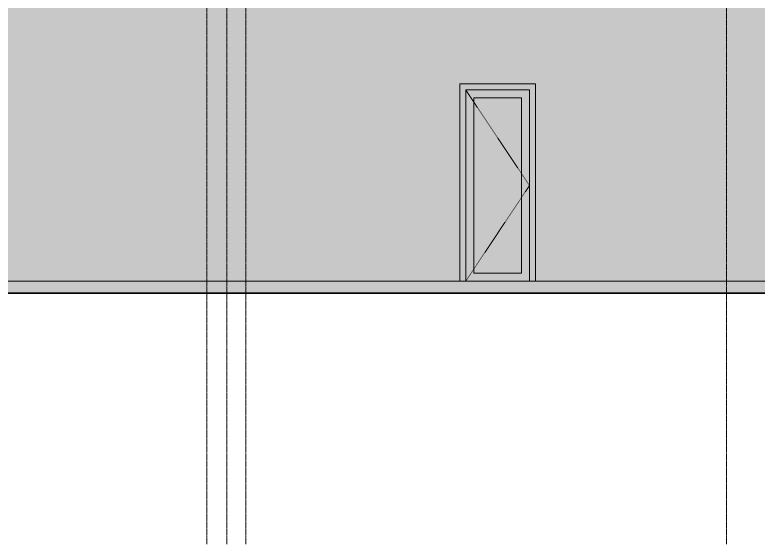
# Model space of a CAD drawing. Header units: inches. Extents: x -54880 to -186, y -132 to 853.
# Drawn here: x -20494.6 to -20121.6, y -132 to 133.7 of the extents above; entities that cross this region are included whole.
import ezdxf

# ---------------------------------------------------------------- set-up
doc = ezdxf.new("R2010")
doc.units = ezdxf.units.IN
doc.header["$MEASUREMENT"] = 0
doc.linetypes.add('Dash 1_16_', pattern=[0.125, 0.0625, -0.0625])
doc.linetypes.add('Grid Line 1_2_', pattern=[0.875, 0.5, -0.125, 0.125, -0.125])
for name, color, linetype, lineweight in [('A-DOOR', 31, 'Continuous', 9), ('A-DOOR-FRAM', 31, 'Continuous', 9), ('A-DOOR-GLAZ', 31, 'Continuous', 9), ('C-BLDG-PADS', 91, 'Continuous', 9), ('C-TOPO', 7, 'Continuous', 9), ('I-WALL', 2, 'Continuous', 9), ('S-BEAM', 12, 'Continuous', 9), ('S-GRID', 1, 'Continuous', 9)]:
    doc.layers.add(name, color=color, linetype=linetype, lineweight=lineweight)

# ---------------------------------------------------------------- blocks, each defined once
blk = doc.blocks.new('Single-Glass 1 - 32_ x96_-948363-Section 7')
at = {"layer": 'A-DOOR'}
h = blk.add_hatch(color=256, dxfattribs=at)
h.paths.add_polyline_path([(21254.18, 0), (21286.18, 0), (21286.18, 96), (21254.18, 96), (21254.18, 95.17)], flags=0)
h.paths.add_polyline_path([(21258.18, 4), (21258.18, 92), (21282.18, 92), (21282.18, 4)], flags=0)
at = {"layer": 'A-DOOR-FRAM'}
blk.add_hatch(color=256, dxfattribs=at).paths.add_polyline_path([(21286.18, 0), (21289.18, 0), (21289.18, 99), (21251.18, 99), (21251.18, 0), (21254.18, 0), (21254.18, 96), (21286.18, 96), (21286.18, 95.17)], flags=0)
at = {"layer": 'A-DOOR-GLAZ'}
blk.add_hatch(color=256, dxfattribs=at).paths.add_polyline_path([(21258.18, 4), (21282.18, 4), (21282.18, 92), (21258.18, 92), (21258.18, 28)], flags=0)
at = {"layer": 'A-DOOR', "linetype": 'Dash 1_16_'}
for p in [(21254.18, 96), (21254.18, 0)]:
    blk.add_line(p, (21286.18, 48), dxfattribs=at)
at = {"layer": 'A-DOOR'}
for p, q in [((21258.18, 92), (21282.18, 92)), ((21258.18, 4), (21258.18, 92)), ((21282.18, 92), (21282.18, 4)), ((21282.18, 4), (21258.18, 4))]:
    blk.add_line(p, q, dxfattribs=at)
at = {"layer": 'A-DOOR-FRAM'}
for p, q in [((21289.18, 99), (21251.18, 99)), ((21251.18, 99), (21251.18, 0)), ((21289.18, 0), (21289.18, 99)), ((21254.18, 0), (21254.18, 96)), ((21254.18, 96), (21286.18, 96)), ((21286.18, 96), (21286.18, 0))]:
    blk.add_line(p, q, dxfattribs=at)
at = {"layer": 'A-DOOR-GLAZ'}
for p, q in [((21258.18, 92), (21258.18, 4)), ((21282.18, 92), (21258.18, 92)), ((21282.18, 92), (21282.18, 4)), ((21282.18, 4), (21258.18, 4))]:
    blk.add_line(p, q, dxfattribs=at)
blk = doc.blocks.new('columns and girder2 - one-1075720-Section 7')
at = {"layer": 'S-BEAM'}
h = blk.add_hatch(color=256, dxfattribs=at)
h.paths.add_polyline_path([(21191.62, 324.99), (21263.01, 335.02), (21252.23, 335.02), (21191.62, 326.5)], flags=0)
h.paths.add_polyline_path([(21147.57, 383.93), (21147.61, 385.43), (21146.8, 385.46), (21146.8, 383.96), (21147.31, 383.94)], flags=0)
h = blk.add_hatch(color=256, dxfattribs=at)
h.paths.add_polyline_path([(21188.62, 322.85), (21191.62, 322.85), (21191.62, 335.02), (21188.62, 335.02)], flags=0)
h.paths.add_polyline_path([(21190.76, 340.98), (21191.62, 340.98), (21191.62, 375.59), (21188.62, 375.71), (21188.62, 340.98)], flags=0)
h.paths.add_polyline_path([(21191.62, 383.59), (21191.62, 384.09), (21188.62, 384.22), (21188.62, 383.72), (21188.74, 383.71)], flags=0)
h = blk.add_hatch(color=256, dxfattribs=at)
h.paths.add_polyline_path([(21146.8, 244.48), (21177.24, 244.48), (21180.68, 263.01), (21180.68, 278), (21183.45, 278), (21185.08, 286.77), (21146.8, 286.77), (21146.8, 245.17)], flags=0)
h.paths.add_polyline_path([(21174.78, 292.73), (21186.19, 292.73), (21192.18, 325.06), (21191.62, 324.99), (21191.62, 322.85), (21188.62, 322.85), (21188.62, 323.1), (21146.8, 323.1), (21146.8, 292.73), (21165.1, 292.73)], flags=0)
h.paths.add_polyline_path([(21146.8, 324.1), (21188.62, 324.1), (21188.62, 335.02), (21146.8, 335.02)], flags=0)
h.paths.add_polyline_path([(21191.62, 326.5), (21252.23, 335.02), (21191.62, 335.02), (21191.62, 327.48)], flags=0)
h.paths.add_polyline_path([(21252.25, 340.98), (21290.1, 340.98), (21290.1, 371.48), (21191.62, 375.59), (21191.62, 340.98), (21213.51, 340.98)], flags=0)
h.paths.add_polyline_path([(21188.62, 340.98), (21188.62, 375.71), (21147.3, 377.43), (21147.57, 383.93), (21146.8, 383.96), (21146.8, 340.98), (21178.38, 340.98)], flags=0)
h = blk.add_hatch(color=256, dxfattribs=at)
h.paths.add_polyline_path([(21155.3, -6.01), (21155.3, -6), (21153.81, -6.01)], flags=0)
h.paths.add_polyline_path([(21135.8, -6.01), (21135.8, -6), (21134.31, -6.01)], flags=0)
h.paths.add_polyline_path([(21178.77, 244.48), (21180.68, 255), (21180.68, 263.01), (21177.24, 244.48), (21177.83, 244.48)], flags=0)
h.paths.add_polyline_path([(21184.98, 278), (21186.61, 286.77), (21185.08, 286.77), (21183.45, 278), (21183.79, 278)], flags=0)
h.paths.add_polyline_path([(21186.41, 292.73), (21187.71, 292.73), (21193.29, 322.85), (21191.77, 322.85), (21186.19, 292.73)], flags=0)
blk.add_hatch(color=256, dxfattribs=at).paths.add_polyline_path([(21174.78, 323.1), (21188.62, 323.1), (21188.62, 324.1), (21146.8, 324.1), (21146.8, 323.1)], flags=0)
for p, q in [((21147.64, 385.43), (21146.8, 385.46)), ((21188.62, 384.22), (21188.62, 383.72)), ((21146.8, 383.96), (21147.57, 383.93)), ((21191.62, 383.59), (21191.62, 384.09)), ((21188.62, 375.71), (21188.62, 340.98)), ((21191.62, 340.98), (21191.62, 375.59)), ((21188.62, 335.02), (21188.62, 322.85)), ((21191.62, 322.85), (21191.62, 335.02)), ((21191.62, 324.99), (21263.01, 335.02)), ((21252.23, 335.02), (21191.62, 326.5)), ((21191.77, 322.85), (21192.18, 325.06)), ((21188.62, 324.1), (21146.8, 324.1)), ((21146.8, 323.1), (21188.62, 323.1)), ((21191.77, 322.85), (21186.19, 292.73)), ((21187.71, 292.73), (21193.29, 322.85)), ((21188.62, 322.85), (21191.62, 322.85)), ((21193.29, 322.85), (21191.77, 322.85)), ((21185.08, 286.77), (21183.45, 278)), ((21184.98, 278), (21186.61, 286.77)), ((21180.68, 263.01), (21177.24, 244.48)), ((21178.77, 244.48), (21180.68, 254.78))]:
    blk.add_line(p, q, dxfattribs=at)

msp = doc.modelspace()

# ---------------------------------------------------------------- hatches: boundary and pattern name
at = {"layer": 'C-BLDG-PADS'}
h = msp.add_hatch(dxfattribs=at)
h.set_pattern_fill('FP_10', color=256, style=0, pattern_type=2)
h.set_pattern_definition([(50, (22032.004, 107.706), (55.0854, -4.81984), [5.76, -63.36]), (355, (22032.004, 107.706), (-10.65569, 57.76853), [4.608, -50.688]), (100.451, (22036.594, 107.305), (44.42947, 52.94866), [4.895, -53.848]), (46.184, (22032.004, 123.066), (81.96444, -12.71212), [8.64, -95.04]), (96.636, (22038.834, 122.01), (71.7815, 74.81238), [7.343, -80.772]), (351.184, (22032, 123.07), (71.78195, 74.81243), [6.912, -76.032]), (21, (22039.684, 119.226), (45.84207, -30.92146), [5.76, -63.36]), (326, (22039.684, 119.226), (18.687064, 55.69148), [4.608, -50.688]), (71.451, (22043.504, 116.65), (64.52891, 24.77011), [4.895, -53.848]), (37.5, (22032.004, 107.706), (0.933895, 25.566816), [2.534, -47.539, 2.534, -48.922, -50.88]), (37.5, (22032.004, 107.706), (0.933895, 25.566816), [-101.53, 2.534, -48.346]), (7.5, (22032.004, 107.706), (20.20404, 30.291303), [2.534, -26.803, 2.534, -46.387, -19.392]), (7.5, (22032.004, 107.706), (20.20404, 30.291303), [-78.259, 2.534, -16.858]), (327.5, (22014.877, 107.706), (40.9977845, -1.732403), [2.534, -16.666, 2.534, -57.37, -79.488]), (327.5, (22014.877, 107.706), (40.9977845, -1.732403), [-79.104, 2.534, -76.954]), (317.5, (22007.197, 107.706), (44.788883, 7.68784), [2.534, -22.426, 2.534, -37.248, -56.448]), (317.5, (22007.197, 107.706), (44.788883, 7.68784), [-64.742, 2.534, -53.914])])
h.paths.add_polyline_path([(-18730.63245, -6), (-18724.2431, -6), (-18724.2431, 0), (-20633.9931, 0), (-20633.9931, -6), (-18735.47417, -6)], flags=0)
at = {"layer": 'I-WALL'}
h = msp.add_hatch(color=256, dxfattribs=at)
h.paths.add_polyline_path([(-20609.9306, 0), (-20609.9306, 87), (-20571.9306, 87), (-20571.9306, 0), (-20271.3681, 0), (-20271.3681, 99), (-20233.3681, 99), (-20233.3681, 0), (-20114.0556, 0), (-20114.0556, 164.19855), (-20134.4931, 164.19855), (-20134.4931, 163.74861), (-20136.42614, 163.72628), (-20136.78301, 163.55427), (-20137.02996, 163.24433), (-20137.1181, 162.85784), (-20137.0423, 143.17172), (-20136.90974, 142.95366), (-20136.58102, 142.71004), (-20136.2281, 142.63417), (-20134.4931, 142.63417), (-20134.4931, 139.08723), (-20140.4931, 139.08723), (-20140.4931, 142.63417), (-20138.40518, 142.71004), (-20138.18732, 142.84271), (-20137.9439, 143.17172), (-20137.8681, 143.52494), (-20137.89041, 163.05605), (-20138.06227, 163.41323), (-20138.37194, 163.6604), (-20138.7581, 163.74861), (-20140.4931, 163.74861), (-20140.4931, 164.19855), (-20375.7431, 164.19855), (-20375.7431, 163.74861), (-20377.67614, 163.72628), (-20378.03301, 163.55427), (-20378.27996, 163.24433), (-20378.3681, 162.85784), (-20378.2923, 143.17172), (-20378.15974, 142.95366), (-20377.83102, 142.71004), (-20377.4781, 142.63417), (-20375.7431, 142.63417), (-20375.7431, 139.08723), (-20381.7431, 139.08723), (-20381.65854, 142.63417), (-20379.65518, 142.71004), (-20379.43732, 142.84271), (-20379.1939, 143.17172), (-20379.1181, 143.52494), (-20379.14041, 163.05605), (-20379.31227, 163.41323), (-20379.62194, 163.6604), (-20380.0081, 163.74861), (-20381.7431, 163.74861), (-20381.7431, 164.19855), (-20613.42362, 164.19855), (-20613.35633, 144.92475), (-20613.15376, 144.63548), (-20612.89315, 144.461), (-20612.48731, 144.38569), (-20610.80667, 144.38569), (-20610.80723, 143.02451), (-20611.32775, 140.83875), (-20614.7431, 140.83875), (-20614.7431, 0)], flags=0)
h.paths.add_polyline_path([(-20614.7431, 144.45306), (-20614.70142, 144.46888), (-20614.70198, 164.19855), (-20622.2431, 164.19855), (-20622.2138, 153.8046), (-20614.7431, 153.8046), (-20614.7431, 151.42155)], flags=0)

# ---------------------------------------------------------------- linework, layer by layer
at = {"layer": 'C-BLDG-PADS'}
for p, q in [((-18735.9931, 0), (-20633.9931, 0)), ((-20633.9931, -6), (-18724.2431, -6))]:
    msp.add_line(p, q, dxfattribs=at)
at = {"layer": 'C-TOPO', "lineweight": 35}
for p, q in [((-20633.9931, -6.00628), (-20479.87313, -6.00628)), ((-20479.87313, -6.00628), (-19834.70146, -6.00628))]:
    msp.add_line(p, q, dxfattribs=at)
at = {"layer": 'C-TOPO'}
for p, q in [((-20479.87355, -6.00628), (-20633.99269, -6.00628)), ((-19834.70362, -6.00628), (-20479.87355, -6.00628))]:
    msp.add_line(p, q, dxfattribs=at)
at = {"layer": 'S-GRID', "linetype": 'Grid Line 1_2_'}
for p, q in [((-20398.2431, -132), (-20398.2431, 648.65882)), ((-20388.2431, -132), (-20388.2431, 648.65882)), ((-20378.7431, -132), (-20378.7431, 648.65882)), ((-20137.4931, -132), (-20137.4931, 648.65882)), ((-20137.4931, -132), (-20137.4931, 648.65882))]:
    msp.add_line(p, q, dxfattribs=at)

# ---------------------------------------------------------------- block references
at = {"layer": 'A-DOOR'}
msp.add_blockref('Single-Glass 1 - 32_ x96_-948363-Section 7', (-41522.54591, 0), dxfattribs=at)
at = {"layer": 'S-BEAM'}
msp.add_blockref('columns and girder2 - one-1075720-Section 7', (-41522.54591, 0), dxfattribs=at)

doc.saveas('drawing.dxf')
